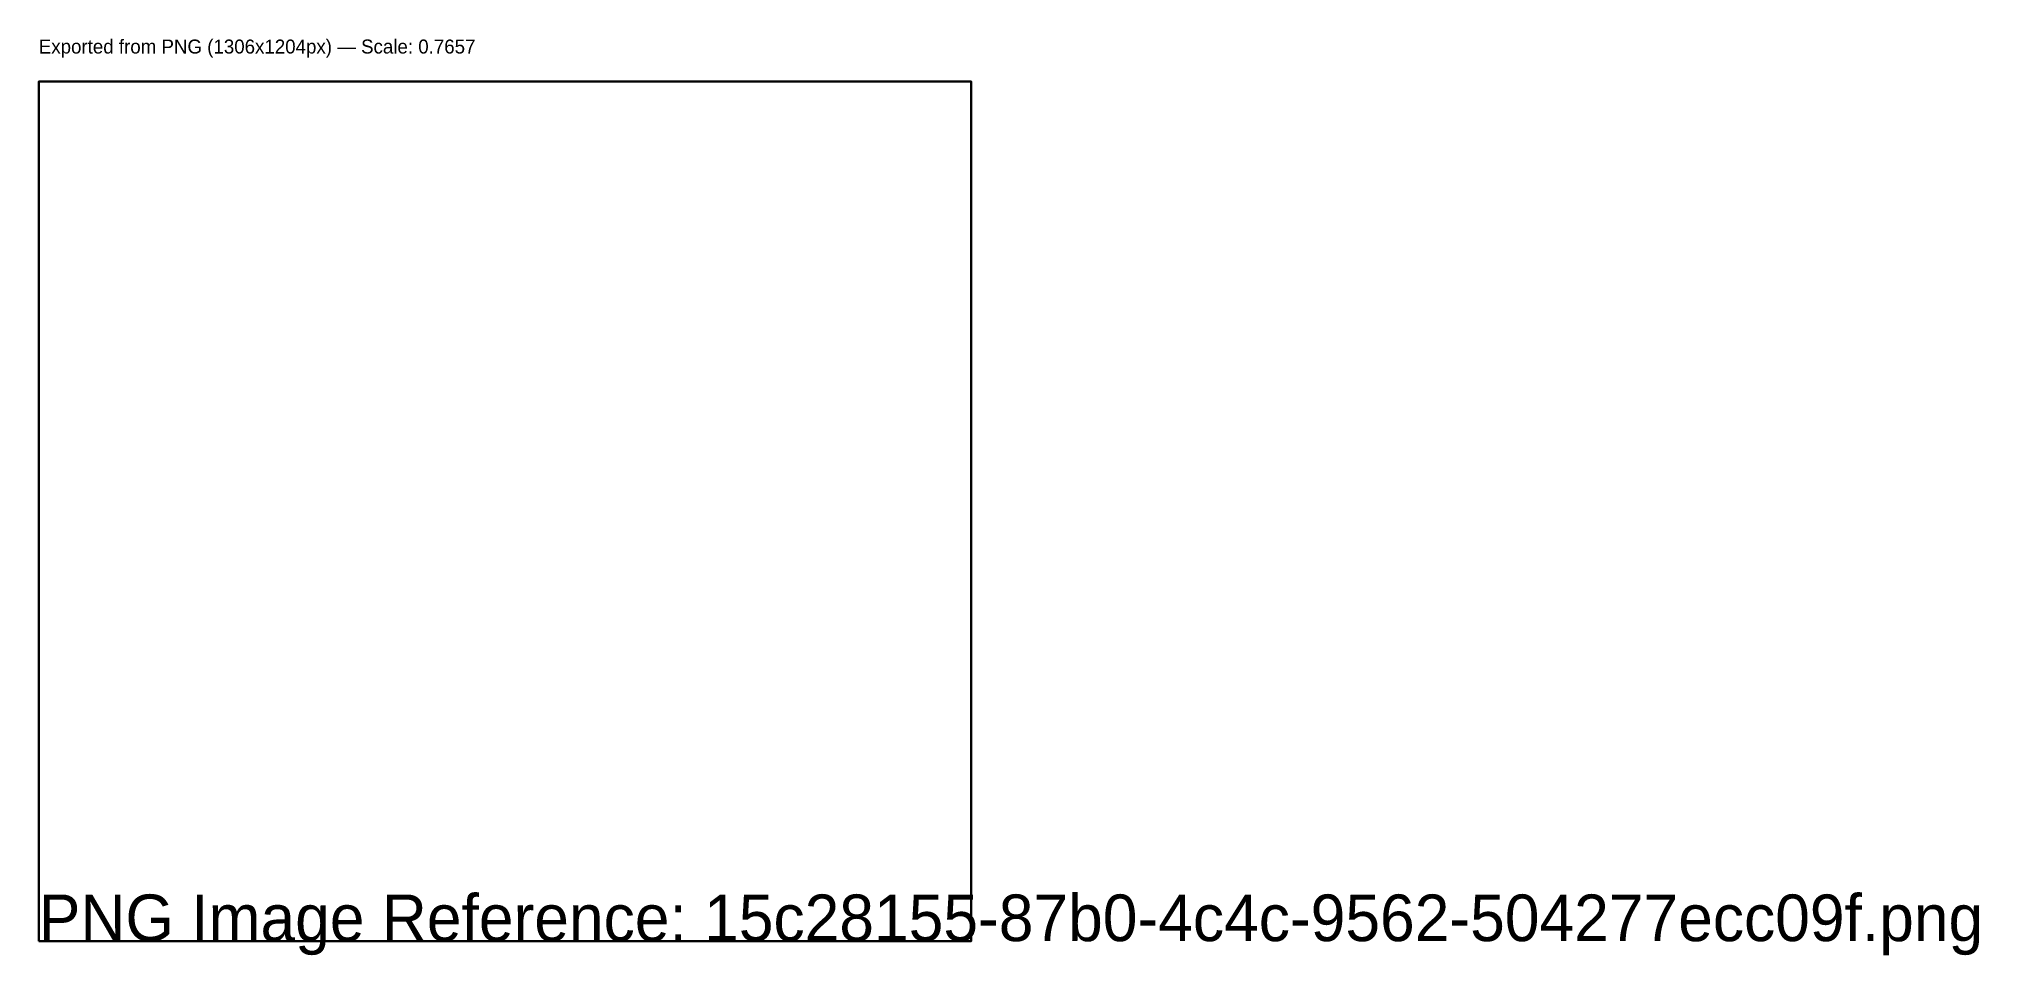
# Model space of a CAD drawing. Header units: metres. Extents: x 0 to 2081, y -15 to 968.
import ezdxf

# ---------------------------------------------------------------- set-up
doc = ezdxf.new("R2010")
doc.units = ezdxf.units.M
picture_1 = doc.add_image_def('image1.png', size_in_pixel=(1306, 1204))

msp = doc.modelspace()

# ---------------------------------------------------------------- linework, layer by layer
msp.add_lwpolyline([(0, 0), (1000, 0), (1000, 921.9), (0, 921.9)], close=True)

# ---------------------------------------------------------------- texts
for s, height, p in [('Exported from PNG (1306x1204px) — Scale: 0.7657', 15, (0, 951.9)), ('PNG Image Reference: 15c28155-87b0-4c4c-9562-504277ecc09f.png', 50, (0, 0))]:
    msp.add_text(s, height=height).set_placement(p)

# ---------------------------------------------------------------- pictures from other files: only their frames are drawn
image = msp.add_image(picture_1, insert=(0, 0), size_in_units=(1000, 921.9))

doc.saveas('drawing.dxf')
